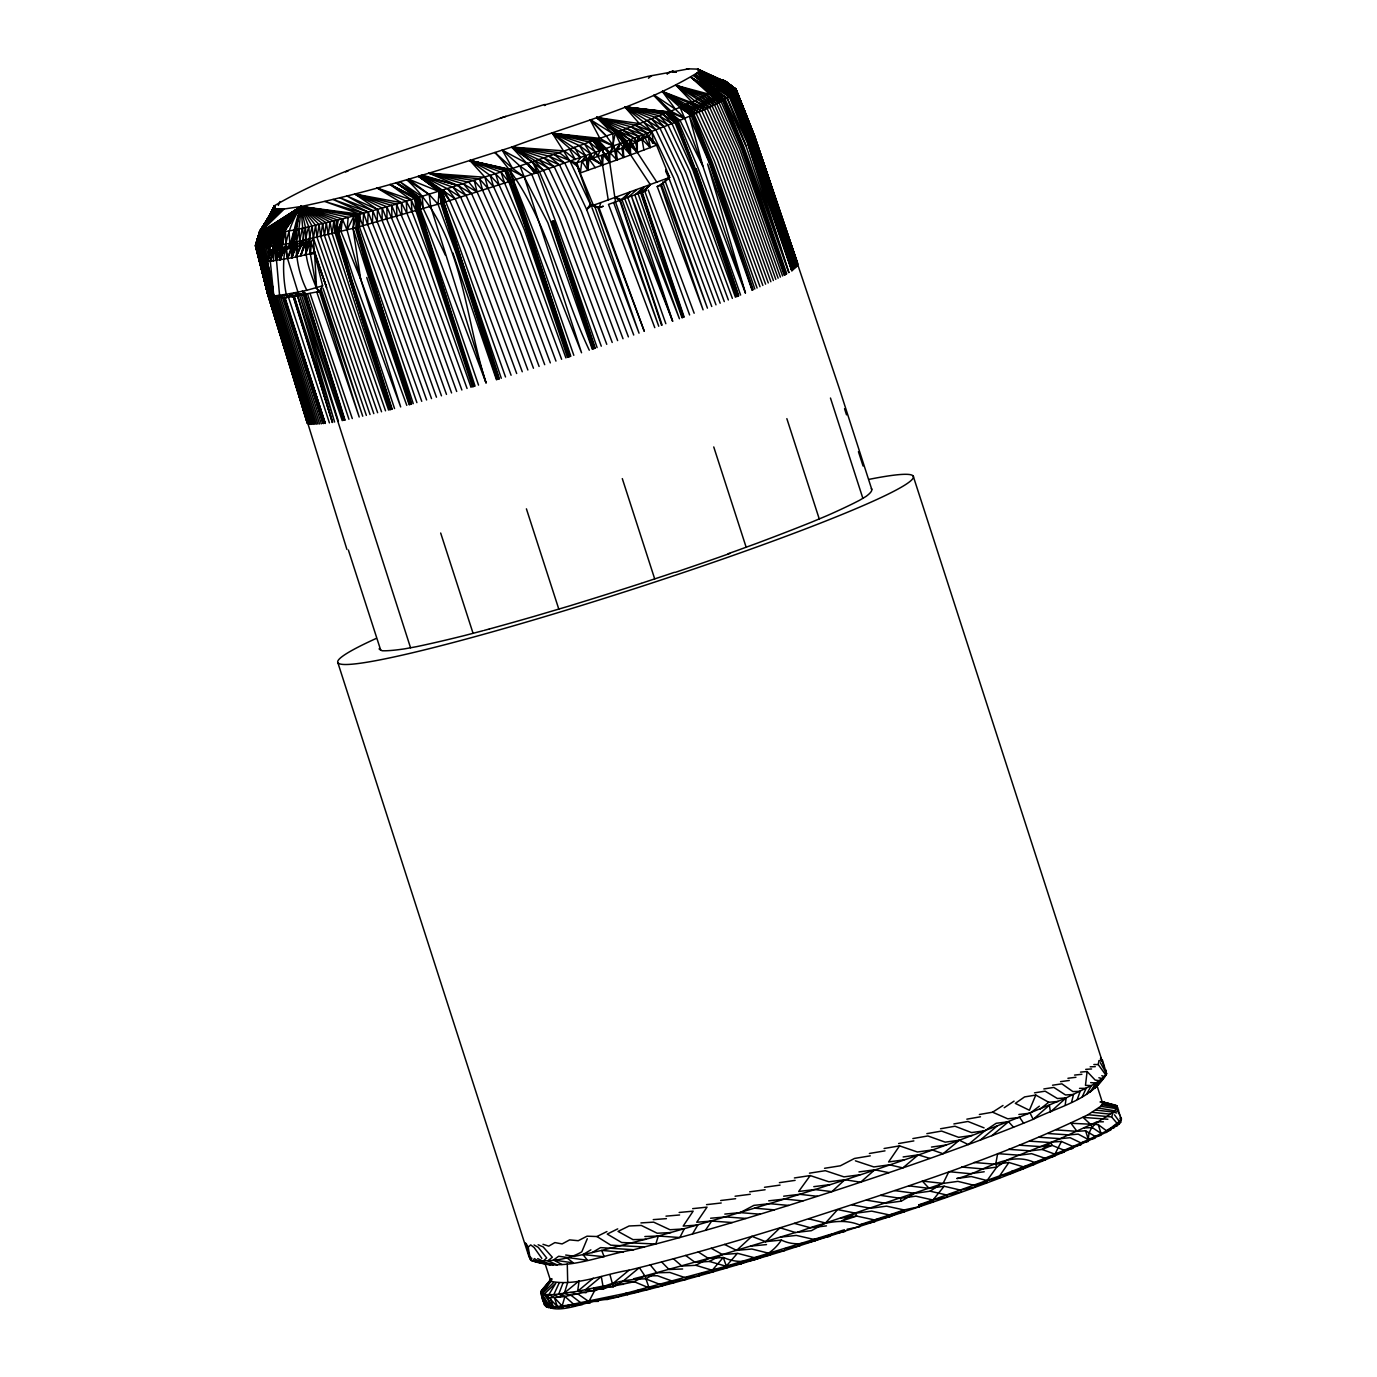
<?xml version="1.0" encoding="UTF-8"?>
<svg xmlns="http://www.w3.org/2000/svg" width="1377" height="1377" viewBox="0 0 1377 1377"><rect width="100%" height="100%" fill="white"/><g stroke="black" fill="none" stroke-linecap="round" stroke-linejoin="round"><path stroke-width="1.5" d="M307.828 423.565L268.171 295.435L255.588 246.07L259.513 232.747L300.943 206.533L312.166 226.172L314.61 253.729L322.631 285.814L319.481 291.459L316.555 288.154C308.328 268.532 301.167 247.791 308.792 226.947L300.943 206.533L284.213 208.977L275.245 208.719L259.84 231.095L255.537 245.967L267.964 295.246L307.381 423.393L268.067 295.366L255.537 245.967L259.633 231.577L277.156 208.77L259.84 231.095L255.537 245.106L267.947 294.798L346.901 549.389M754.441 138.406L735.421 91.691L724.182 83.877L698.604 72.052C641.252 107.165 574.347 123.792 511.659 147.098C442.189 169.44 372.478 191.764 300.943 206.533C293.749 234.486 293.697 263.971 306.83 290.306L322.631 285.814M446.492 394.39L401.137 267.999L382.1 220.458L382.169 208.134L354.905 194.054L401.361 202.694L509.129 169.509C568.15 149.921 627.103 129.782 684.386 105.461C684.283 104.669 741.446 82.809 719.396 80.073M318.724 291.7L316.779 292.062L359.19 417.024L319.481 291.459L284.471 297.983L273.799 296.021L267.551 261.716L291.7 257.826L291.218 243.144L356.333 227.566L442.034 203.004L535.928 173.037L623.196 142.451L677.019 121.641L709.689 107.32L730.567 96.321L735.043 92.242L736.006 89.298L754.734 136.512L839.419 388.848L871.83 489.592A362.857 25.32 -17.9 0 1 867.441 495.341L866.443 496.133A40.656 2.84 -17.9 0 1 865.944 496.477L859.902 500.075A41.155 2.874 -17.9 0 1 859.11 500.505L854.394 502.915A359.931 25.113 -17.9 0 1 847.32 506.357A363.046 25.32 -17.9 0 1 830.968 513.914L827.043 515.652A38.986 2.72 -17.9 0 1 825.942 516.117L812.533 521.745A40.742 2.84 -17.9 0 1 811.311 522.244L806.147 524.31A362.788 25.302 -17.9 0 1 763.219 540.92L757.711 543.003A39.193 2.737 -17.9 0 1 755.612 543.777L736.678 550.68A39.193 2.737 -17.9 0 1 734.457 551.471L728.158 553.709M773.375 280.529L728.072 154.775L707.141 108.508L662.354 91.502L680.031 107.337L684.748 118.405L670.874 111.176L653.662 95.34L678.207 121.159L698.036 168.011L745.422 293.043L702.821 165.997L684.748 118.405L669.102 111.916L624.779 106.941L643.489 122.019L651.769 131.59L649.101 136.357L656.571 145.153L669.566 177.444L600.854 202.608L599.184 207.703L593.367 205.225L576.034 162.985C598.909 156.255 621.905 149.697 643.214 138.802L643.266 134.86L631.045 126.804L596.689 117.475L612.799 133.655L613.436 146.014L616.844 159.973L580.354 172.934L576.034 162.985L554.139 154.379L511.659 147.098L535.928 173.037M441.466 395.819L396.18 269.393L377.246 221.817L377.47 209.459L354.905 194.054L396.507 204.071L401.361 202.694L406.972 213.383L426.543 260.735L471.037 387.333M421.741 401.309L359.363 226.757L360.12 214.244L357.194 215.036L300.943 206.533L269.599 233.677L267.603 246.69L270.081 249.908L281.338 250.098L293.817 247.774L306.296 243.626L305.487 227.687L300.943 206.533L360.12 214.244L396.507 204.071L421.379 262.232L467.061 388.486M436.475 397.213L391.275 270.77L372.427 223.143L372.806 210.75L347.021 195.999L377.47 209.459L382.1 220.458M390.775 409.52L350.395 281.717L336.281 232.782L336.694 220.354L335.179 233.057L390.328 409.64M268.171 295.435L255.674 246.139L259.616 232.988L300.943 206.533L315.608 225.38L313.405 238.255L310.772 242.472L310.307 253.85L316.555 288.154L319.12 291.614L319.946 290.581L362.736 416.215L320.961 288.722M431.517 398.607L386.403 272.13L367.659 224.468L368.175 212.024L339.93 197.754L372.806 210.75L377.246 221.817M426.612 399.967L381.567 273.455L362.943 225.776L363.597 213.28L333.027 199.458L368.175 212.024L372.427 223.143M411.189 404.201L370.585 276.467L356.333 227.566L356.247 215.294L342.374 218.909L338.725 232.162L354.577 280.65L400.673 406.955L360.654 279.066L353.028 228.444L353.992 215.879L300.943 206.533C283.937 232.765 280.323 263.988 286.227 294.282L273.799 296.021L270.305 261.406L276.553 233.006L300.943 206.533L357.194 215.036L356.333 227.566L369.587 276.725L410.174 404.477M273.3 261.01L276.553 233.006L296.692 229.598L342.374 218.909L347.038 229.993L360.654 279.066L406.8 405.354M357.676 214.915L356.832 227.446L411.62 404.081M358.158 214.778L357.332 227.308L371.532 276.209L413.255 403.633M600.854 202.608L593.367 205.225L590.372 204.33L570.095 161.35L552.384 133.311L584.45 143.845L590.836 154.104L590.544 158.424L602.558 165.12L608.255 199.992M276.553 233.006L263.988 233.901L259.616 232.988L256.983 246.569L260.924 233.453L300.943 206.533L337.761 220.079L336.9 232.627L342.374 218.909L300.943 206.533L260.046 233.161L256.983 246.569L269.427 295.848L308.758 423.875L268.515 295.556L255.743 246.156L259.496 232.438L281.235 208.874L259.53 232.025L255.623 246.104L267.603 246.69L291.218 243.144M579.459 145.601L585.707 155.911L581.886 161.126L580.354 172.934L576.843 162.744L580.526 157.718L552.384 133.311L579.459 145.601L590.836 154.104L592.213 158.011L602.558 165.12L603.246 155.067L609.753 162.538L615.485 201.92L658.74 326.246L613.66 202.574L608.496 204.398L654.781 327.657M284.282 249.254L279.996 259.978C277.586 239.391 286.812 221.594 300.943 206.533L348.192 217.394L347.038 229.993L353.992 215.879M335.179 233.057L333.802 221.06L300.943 206.533L280.529 232.489L276.536 260.528L279.548 295.315M370.052 414.529L314.627 252.834L291.7 257.826C298.052 241.491 299.945 223.9 300.943 206.533L330.032 221.972L332.184 233.78L389.708 409.795M337.864 662.716L529.026 1256.822L531.247 1260.437C564.983 1272.796 600.2 1255.067 633.592 1249.731C700.359 1232.828 766.3 1212.793 831.846 1191.656C899.611 1169.503 967.136 1146.318 1033.163 1119.329C1058.569 1106.557 1091.118 1100.154 1106.557 1073.836L1102.34 1059.774L1100.326 1058.982M296.055 246.913L291.7 257.826C291.098 240.252 295.022 223.298 300.943 206.533L326.332 222.867L328.294 234.727L388.572 410.071M438.024 204.209L429.228 194.518L408.539 179.113L439.108 191.558L441.449 203.176L497.063 379.57L455.718 252.06L438.024 204.209L439.108 191.558L418.47 176.222L441.397 190.869L464.72 249.306L511.091 375.25M613.66 202.574L643.42 191.644L650.34 184.725L630.632 154.93L630.098 139.869L619.185 131.297L596.689 117.475L639.393 123.603L651.769 131.59L673.611 177.719L720.171 303.215M601.456 155.515L602.558 165.12L592.644 157.89L590.836 154.104L588.977 158.94L587.859 170.318L581.886 161.126M280.701 250.132L276.536 260.528L276.329 249.874L278.498 232.765L300.943 206.533L322.683 223.728L324.473 235.656L385.526 410.811M551.23 1278.94L541.385 1290.645C540.472 1326.912 589.167 1297.668 607.532 1299.389C667.329 1285.705 726.247 1268.424 784.907 1250.505C894.792 1214.652 1006.776 1181.724 1110.533 1130.052L1110.723 1128.073L1120.895 1120.224L1120.276 1116.936M283.869 249.392L282.302 244.796L285.469 231.715L286.037 244.108L279.996 259.978C278.343 239.546 286.726 221.68 300.943 206.533L319.12 224.571L320.721 236.551L381.549 411.792M545.963 1264.224L544.999 1263.415L550.8 1281.35C576.447 1286.445 603.539 1274.173 629.014 1270.214C684.662 1256.564 739.656 1240.35 794.357 1223.361C893.484 1190.95 993.97 1160.277 1088.037 1114.716L1111.6 1116.954L1117.367 1123.666L1117.16 1125.663C1080.016 1144.735 1039.962 1160.518 1000.58 1175.665M311.977 424.357L271.648 296.33L258.738 247.034L262.628 233.901L300.943 206.533L295.625 229.821L293.886 242.593L295.126 247.292L291.7 257.826L292.819 247.98L291.528 243.092L300.943 206.533L261.802 233.729L257.878 246.862L269.427 295.848L309.67 424.168M1114.527 1114.854L1119.535 1121.807L1119.312 1123.821L1117.16 1125.663L1114.63 1125.611M272.68 249.805L274.694 233.212L300.943 206.533L303.973 244.366L300.599 255.984L305.35 243.918M336.281 232.782L337.761 220.079M1080.515 1072.115L1087.107 1071.513L1085.472 1085.386L1091.341 1085.575L1095.799 1083.028L1104.595 1076.78L1101.807 1075.678M332.184 233.78L333.802 221.06M1065.178 1105.335L1066.142 1097.882L1091.341 1085.575L1086.522 1094.354M268.928 258.36L267.551 261.716L272.921 233.401L300.943 206.533L292.509 242.886L293.817 247.774L291.7 257.826L294.351 247.619L292.802 242.834L295.349 229.89M314.765 424.305L273.971 296.313L260.15 247.034L263.041 233.901L300.943 206.533L283.8 232.025L280.874 245.054L283.524 249.495L279.996 259.978L281.338 250.098L280.047 245.192L283.266 232.111L300.943 206.533L292.182 242.954L293.163 247.912M328.294 234.727L330.032 221.972M282.302 244.796L284.075 231.973L300.943 206.533L263.988 233.901L260.15 247.034L262.628 233.901L259.169 247.034L272.629 296.33L313.336 424.34M611.646 151.59L615.295 132.743L596.689 117.475L635.245 125.187L651.769 131.59L653.455 143.174M294.403 230.079L291.855 243.023L300.943 206.533L271.217 233.556L269.358 246.517L272.921 233.401M289.084 248.221L294.11 230.131M541.419 1294.948L544.466 1304.845L548.614 1307.771L542.624 1296.893L543.795 1294.5L553.795 1294.69L577.634 1291.299L579.132 1280.817L559.303 1297.186L546.979 1297.788L540.8 1291.987L551.919 1278.682M324.473 235.656L326.332 222.867M289.084 231.061L289.772 243.419L287.552 248.514L286.037 244.108L285.314 248.927L287.569 258.618L297.948 292.131L306.83 290.306M320.721 236.551L322.683 223.728M377.642 412.721L317.037 237.412L319.12 224.571M268.911 257.051L265.933 246.81L268.085 233.78L300.943 206.533L283.524 232.076L280.306 245.158L281.855 249.994M308.792 226.947L310.169 242.627L305.35 254.952L307.329 243.402L306.382 239.856L300.599 255.984M268.481 261.269L264.367 246.913L266.639 233.849L300.943 206.533L282.096 232.283L278.842 245.364M291.7 257.826L293.456 247.86L292.182 242.954L294.712 230.011M312.166 226.172L305.35 254.952M270.477 273.644L262.869 246.982L265.262 233.883L300.943 206.533M1096.264 1086.849L1105.972 1075.196L1098.226 1064.576L1098.949 1060.583L1101.755 1061.133M273.076 288.068L261.458 247.034L263.988 233.901M292.509 242.886L295.022 229.942M305.487 227.687L301.683 244.968L296.038 256.948L297.776 246.276L296.365 242.077L300.685 245.347L296.038 256.948L302.974 240.631L304.231 244.297M302.251 228.393L299.635 241.354L300.685 245.347M278.498 232.765L275.125 245.863L276.536 260.528L280.116 250.08L279.445 245.295L282.096 232.283M270.081 249.908L267.551 261.716L272.164 249.874M296.692 229.598L293.886 242.593L295.349 247.206M544.999 104.377L544.758 105.513L544.104 104.635L500.453 118.095M295.625 229.821L292.802 242.834L293.817 247.774L292.182 242.954M274.866 249.822L270.305 261.406L275.125 245.863L276.329 249.874M260.924 233.453L257.878 246.862L270.701 296.262L310.135 424.305L270.34 296.141M283.524 232.076L280.581 245.106L283.8 232.025M279.996 259.978L282.268 249.891M280.306 245.158L283.266 232.111M258.738 247.034L261.802 233.729L258.239 246.982L270.787 296.279L310.341 424.323M280.874 245.054L284.075 231.973M356.247 215.294L353.028 228.444L409.657 404.614M279.789 245.226L283.025 232.145M279.445 245.295L282.681 232.197M1071.564 1102.288L1073.509 1094.508L1065.471 1094.939L1053.835 1087.417L1043.835 1088.949M277.207 245.588L278.481 249.891L277.207 245.588L280.529 232.489M583.297 160.627L585.707 155.911L587.859 170.318L587.377 159.457L585.707 155.911L552.384 133.311L597.394 139.266L616.844 159.973L630.632 154.93L628.652 145.566L630.098 139.869L596.689 117.475L643.266 134.86L650.305 147.546L656.571 145.153L648.756 136.512L643.214 138.802M272.921 211.524L274.384 205.775C344.956 164.397 426.285 144.43 503.035 117.269L505.961 116.356M543.037 1262.984L531.247 1260.437L531.815 1258.251M271.183 246.328L274.694 233.212M269.427 295.848L256.07 246.276L259.668 233.023L255.743 246.156M256.07 246.276L259.719 233.057M269.926 254.607L267.603 246.69L271.217 233.556M265.933 246.81L269.599 233.677M617.688 131.848L626.69 141.16L630.632 154.93L623.196 142.451L615.295 132.743L620.098 143.587L630.632 154.93L643.902 149.973L642.026 139.352L643.266 134.86L644.539 138.302M264.367 246.913L268.085 233.78M262.869 246.982L266.639 233.849M261.458 247.034L265.262 233.883M984.228 1171.758L970.165 1173.686L948.856 1171.672L943.107 1183.411L825.529 1222.983L811.363 1230.694L795.424 1232.518L722.46 1254.533L644.884 1275.911L634.263 1281.729L564.914 1296.463L562.143 1305.981L563.468 1307.496L545.464 1305.689L540.8 1291.987L551.161 1279.009L550.8 1281.35L542.004 1293.932L553.468 1282.71M259.496 232.438L283.18 208.943L259.513 232.747L255.623 246.104L259.582 232.954M268.085 293.886L255.847 244.142L260.941 229.511L274.97 207.772L260.494 230.062L257.103 241.216L260.941 229.511L274.832 207.325L260.115 230.596L255.657 244.641L267.964 294.368M1034.506 1092.856L1045.126 1091.169L1057.416 1098.519L1066.142 1097.882C933.933 1154.046 796.491 1197.215 658.309 1236.03L655.813 1243.999L621.629 1242.502L607.223 1234.085L617.739 1228.869M618.359 149.146L620.098 143.587L615.605 150.145L616.844 159.973L616.5 149.818L620.098 143.587M256.156 243.626L260.494 230.062M1088.037 1114.716L1100.739 1106.316L1102.598 1103.493L1101.445 1101.634L1116.213 1105.37L1117.418 1107.297C1108.829 1119.759 1088.174 1120.121 1088.415 1139.554L1078.191 1134.132L1068.965 1134.906L1047.88 1133.512M270.305 261.406L274.075 249.874L273.111 246.122L274.23 249.857M286.037 244.108L287.569 258.618L291.012 248.118M263.661 227.016L262.852 227.67L274.677 206.791L261.492 228.926L257 242.507L259.565 235.415M258.222 241.268L257.568 241.904L259.53 236.087M391.24 409.399L350.842 281.614L337.795 232.403L342.374 218.909L341.031 231.56L360.654 279.066M271.183 214.984L274.384 205.775L275.245 208.719L259.84 231.095L255.52 245.536L267.964 295.126M661.287 184.191L657.225 186.566L703.079 309.842L660.65 185.258L661.287 184.191L707.434 308.155L662.63 181.971M1111.6 1116.954L1113.304 1112.082L1116.695 1113.012M1077.262 1099.431L1080.188 1091.324L1072.855 1091.565L1061.891 1083.837L1052.527 1085.214M337.331 232.524L342.374 218.909L338.26 232.283L352.237 281.252L394.545 408.556M257.568 241.904L259.547 236.569M552.384 133.311L595.294 140.024L602.042 150.162L594.554 140.282L552.384 133.311L595.828 139.834L609.753 162.538L608.41 153.036L596.878 139.456L552.384 133.311L593.16 140.781L599.838 150.936L597.807 156.376L589.408 142.106L552.384 133.311L599.89 138.354L613.436 146.014L615.605 150.145M563.055 1282.882L558.666 1294.225L564.914 1296.463L575.379 1305.792L567.754 1305.258L557.289 1306.446L554.518 1308.15L549.819 1306.601L544.414 1297.478L547.254 1306.274L551.179 1308.098L546.359 1294.828L558.614 1307.943M544.397 105.048L618.084 83.756L648.171 76.32L688.793 68.85L697.76 69.108L725.163 81.518L736.024 89.35L725.145 81.209L708.983 75.718M287.569 258.618L291.804 248.067L289.772 243.419M279.996 201.558L278.274 205.414M587.29 1238.732L581.817 1251.813C567.582 1260.248 549.423 1261.246 533.019 1261.022L534.379 1258.561L538.941 1261.401L557.255 1264.947L547.908 1260.73L552.315 1257.235L543.106 1246.856L538.132 1244.756M1035.779 1095.076L1029.411 1110.258L1015.297 1103.373L1024.574 1096.918L1035.779 1095.076L1048.706 1102.254L1058.104 1101.445M530.627 1257.149L531.247 1260.437M545.464 1305.689L546.841 1307.186L544.466 1304.845L544.844 1302.401M1117.367 1123.666L1119.312 1123.821L1120.671 1122.238L1121.48 1118.864L1118.055 1111.411L1098.674 1108.072M267.723 220.372L274.384 205.775L264.556 225.243M559.114 1283.071L553.795 1294.69L559.303 1297.186L564.914 1296.463M1082.253 1096.798L1086.126 1088.346L1079.516 1088.364M265.916 224.107L274.384 205.775L265.227 224.606M265.795 224.176L274.384 205.775L265.486 224.399L274.384 205.775L268.291 218.719M656.898 182.263L637.327 152.434L636.294 141.9L638.928 136.512L626.793 128.422M1008.739 1149.347L1030.444 1150.862L1042.114 1149.451L1054.92 1154.167L1061.426 1141.464L1072.976 1146.507L1080.911 1144.889M643.266 134.86L640.598 140.006L638.928 136.512L622.49 130.04L596.689 117.475C610.166 127.476 626.242 137.528 630.632 154.93L624.211 142.072L616.294 132.381L623.196 142.451L624.9 147.219M550.335 1297.857L553.175 1306.653L546.979 1297.788L555.912 1283.02L543.795 1294.5M265.641 223.246L274.539 206.309L262.852 227.67M644.832 138.165L647.551 133.225L635.245 125.187M619.237 200.457L615.553 197.393L621.371 199.682L629.84 192.264L624.659 198.563L672.63 321.22L631.441 196.171L679.429 318.741L634.831 194.932L643.644 187.203L640.632 192.677L682.579 317.588M612.799 133.655L590.578 119.765L606.345 135.996L613.436 146.014L609.77 152.434L609.753 162.538L606.138 154.017M262.129 228.307L274.677 206.791L261.492 228.926M692.459 1234.016L697.795 1225.048L683.181 1226.081L693.147 1211.14L679.154 1212.483M592.644 157.89L595.966 152.313L584.45 143.845M587.377 159.457L590.836 154.104M705.42 1230.332L711.668 1221.055L732.271 1222.535M1013.558 1127.247L1008.532 1121.739L996.191 1123.288L984.848 1130.792L968.272 1144.562L959.339 1140.225L943.073 1153.737L932.281 1149.95L917.443 1151.998L899.56 1145.871L888.595 1161.947L903.983 1159.847M275.245 208.719L260.115 230.596L255.588 246.07M1034.437 1164.374L1023.335 1166.818L1008.876 1162.498L999.633 1175.872L918.666 1204.961L918.993 1206.751L904.999 1209.763M633.73 335.024L586.654 209.511L590.372 204.33M961.266 1189.969L974.262 1187.163L987.068 1180.554L996.776 1167.076L1007.775 1159.675L1060.256 1138.659L1096.987 1121.79L1103.407 1121.807M844.876 1179.728L828.902 1181.793L810.21 1175.562L798.694 1191.466L814.719 1189.521L831.846 1191.656L844.876 1179.728L860.608 1182.206L874.739 1169.813L888.94 1172.67M1094.939 1088.381L1102.443 1078.639L1098.88 1077.761M1113.959 1126.042L1110.533 1130.052M724.509 1244.447L736.626 1250.385L751.876 1249.008L769.364 1253.397L770.122 1255.032L754.716 1257.803L737.452 1253.311L726.109 1266.255L626.26 1293.21L567.754 1305.258L569.062 1306.773L562.143 1305.981L554.432 1297.65L549.698 1294.896M918.993 1206.751L932.969 1200.004L944.157 1186.251L960.716 1190.158L960.939 1191.983L946.997 1195.064L930.129 1191.191L914.81 1193.308L894.74 1190.606M259.53 232.025L279.221 208.822L259.633 231.577M673.422 1258.785L681.856 1266.031L695.815 1265.308L712.219 1270.265L723.269 1257.459L726.97 1267.873L713.699 1269.835M643.644 187.203L638.033 193.675L682.045 317.794M723.992 1257.649C744.148 1266.926 769.605 1258.578 781.344 1240.057C803.307 1250.712 823.704 1235.513 844.411 1229.816L844.944 1231.52L829.298 1234.687L726.109 1266.255L709.379 1261.452L695.041 1262.365L685.643 1255.445M1102.443 1078.639L1090.068 1092.133L1095.799 1083.028L1090.687 1082.615M551.816 1279.715L542.745 1289.044M1098.037 1082.993L1106.557 1073.836L1105.714 1069.774M540.8 1291.987L550.8 1281.35M554.139 154.379L564.845 163.174L586.654 209.511L590.767 205.483L593.367 205.225M1106.058 1132.6L1110.723 1128.073L1114.217 1127.746M736.626 1250.385L751.859 1236.357L765.664 1241.675L780.053 1227.802L795.424 1232.518M259.53 232.868L284.213 208.977M1121.274 1117.763L1120.052 1118.95L1121.05 1119.794M642.698 191.902L650.34 184.725L641.682 192.281L683.629 317.209M629.84 192.264L621.956 199.476L665.831 323.698M530.025 1257.666L528.217 1247.149L530.696 1244.894L534.138 1247.528L541.832 1258.423M650.34 184.725L642.198 192.091L684.145 317.02M665.625 169.905L669.566 177.444L660.65 185.258M1066.142 1097.882L1050.427 1111.996L1049.394 1105.197L1033.163 1119.329L1030.116 1113.184L1018.877 1114.475M669.566 177.444L660.461 185.379L657.225 186.566M636.794 189.716L627.792 197.496L672.63 321.22M929.957 1158.418L918.27 1154.873L902.847 1167.903L889.456 1164.822L873.861 1166.939L855.392 1160.828M586.034 1292.762L577.634 1291.299L593.263 1278.2M991.853 1135.698L1008.532 1121.739M980.269 1140.087L996.931 1126.214M577.634 1291.299L602.799 1286.101L613.161 1286.841L622.714 1281.453L639.376 1267.649L644.884 1275.911L649.548 1289.199L637.103 1290.542L638.205 1292.074L626.26 1293.21L617.171 1297.168L606.328 1297.857L607.532 1299.389L597.274 1299.836L598.513 1301.351L588.874 1301.575L578.306 1294.26L570.594 1292.521M567.272 1263.811L567.703 1282.435L564.277 1293.502L571.248 1295.482L581.146 1303.055L590.131 1303.072L588.874 1301.575L594.434 1291.041L593.762 1288.08L603.487 1289.061L612.455 1283.898L629.014 1270.214M648.481 78.214L651.7 75.58M586.654 209.511L591.301 205.758L599.184 207.703L597.807 207.411L644.298 331.341L599.012 207.72L603.298 206.223L599.77 207.497M1040.065 1109.105L1048.706 1102.254M1019.341 1145.182L1040.978 1146.645L1052.08 1145.371L1050.926 1142.566L1042.114 1149.451L1052.08 1145.371L1064.266 1150.26L1072.872 1148.452M940.543 1184.306L930.129 1191.191M1030.116 1113.184L1039.36 1106.179M561.919 1264.499L553.502 1260.007L558.649 1256.254L587.48 1260.282L582.987 1254.585L574.605 1256.323L565.689 1255.032M667.432 73.79L670.444 71.621L666.95 73.876M1004.212 1107.728L1014.074 1101.135M979.357 1114.509L992.593 1112.203L1003.007 1105.473M582.987 1254.585L601.697 1250.402L604.159 1256.736L582.987 1254.585L590.871 1249.834M592.024 1252.622L600.544 1247.614L633.592 1249.731M866.408 1200.142L885.566 1203.274L901.281 1201.157L914.81 1193.308M1110.723 1128.073L1106.265 1130.62L1098.192 1124.579L1070.979 1123.271L1077.003 1131.343L1085.558 1130.758L1095.076 1136.369L1100.86 1135.354M1011.734 1171.293C1024.075 1170.915 1032.681 1160.742 1044.936 1160.157M603.487 1289.061L601.301 1276.548L585.363 1289.801L594.434 1291.041C609.598 1282.194 628.273 1279.147 645.624 1278.854L656.76 1272.813L669.842 1272.451L685.471 1277.77L699.602 1275.687L698.655 1274.104L713.131 1271.866L712.219 1270.265M724.801 1214.084L740.241 1212.621L753.873 1205.374L769.674 1203.67L788.556 1205.426M695.815 1265.308L708.587 1258.526L723.269 1257.459M709.379 1261.452L722.46 1254.533L736.884 1253.466M314.644 251.63L326.607 287.432L314.61 253.729L310.307 253.85L311.064 242.369L314.644 251.63L310.307 253.85L310.169 242.627M542.986 1244.292L548.717 1246.133L554.897 1242.588L562.109 1243.93L569.648 1239.885L578.237 1240.711L587.05 1236.185L596.947 1236.529L606.947 1231.537M648.756 136.512L652.801 143.346M840.624 1218.129L856.649 1216.08L874.498 1219.936L889.8 1216.7L904.121 1209.953L904.5 1211.726L889.387 1214.944L859.489 1224.893C838.627 1216.545 817.284 1225.117 797.524 1232.277M726.109 1266.255L741.119 1263.725L754.716 1257.803L755.508 1259.439M622.714 1281.453L634.263 1281.729L648.464 1287.65L661.39 1286.118L672.682 1281.264L686.452 1279.353L685.471 1277.77M345.593 171.936L348.209 170.886M643.902 149.973L650.305 147.546L647.551 133.225L631.045 126.804M276.553 295.711L286.502 297.639M674.506 572.281L667.311 574.725A40.742 2.84 -17.9 0 1 665.47 575.345L643.92 582.454A38.986 2.72 -17.9 0 1 642.061 583.073M808.747 1218.834L825.529 1222.983L837.629 1209.591L855.685 1213.206L871.658 1211.123L889.387 1214.944L904.121 1209.953L886.547 1206.149L870.677 1208.266L852.053 1204.875M643.42 191.644L646.519 190.611M641.441 583.263L634.677 585.449A363.304 25.337 -17.9 0 1 606.414 594.451A362.409 25.285 -17.9 0 1 578.34 603.195L571.662 605.26A38.952 2.72 -17.9 0 1 569.252 606L534.5 616.276A362.203 25.268 -17.9 0 1 489.369 628.979M484.067 630.425L489.369 628.979M310.772 242.472L306.296 243.626M483.103 630.683L464.548 635.537A39.399 2.754 -17.9 0 1 462.672 636.002L457.852 637.19A362.771 25.302 -17.9 0 1 421.121 645.693L417.179 646.536A40.432 2.823 -17.9 0 1 415.871 646.794L405.251 648.739A40.432 2.823 -17.9 0 1 404.149 648.928L401.499 649.29A362.771 25.302 -17.9 0 1 383.994 650.787L382.582 650.77A39.399 2.754 -17.9 0 1 382.049 650.719L379.26 649.238A362.839 25.302 -17.9 0 1 379.398 648.326M623.23 1252.278L601.697 1250.402L658.309 1236.03L679.842 1237.527L684.249 1228.886L669.997 1229.747L653.627 1222.139L640.925 1222.914M633.54 1278.785L644.884 1275.911L657.5 1275.756L672.682 1281.264L673.697 1282.83L660.34 1284.552L645.624 1278.854M1034.42 1162.463C1007.826 1150.277 982.369 1172.808 956.808 1178.523L971.25 1176.526L987.068 1180.554L999.736 1177.748L999.633 1175.872L1011.802 1173.17L1023.335 1166.818L1023.386 1168.712M880.643 1195.374L900.283 1198.3L915.825 1196.165L932.969 1200.004L947.256 1196.871L946.997 1195.064M1054.868 1156.095L1044.971 1158.246L1031.58 1153.668L1019.376 1155.2L997.636 1153.633L995.691 1164.254L996.776 1167.076L983.144 1168.935L961.645 1167.042M918.666 1204.961L933.262 1201.794L932.969 1200.004M1054.92 1154.167L1064.197 1152.188M847.062 1229.265L859.988 1226.614L859.489 1224.893L874.946 1221.674L874.498 1219.936M780.484 1237.148L796.302 1235.41L814.203 1239.489L829.883 1236.374L829.298 1234.687M286.227 294.282L297.948 292.131M784.202 1248.853L799.813 1245.892M1094.922 1138.331L1088.415 1139.554L1085.558 1130.758M769.364 1253.397L784.907 1250.505M966.826 1119.174L980.493 1116.781M953.882 1123.942L967.945 1121.463L984.09 1127.883M940.543 1128.761L954.967 1126.231L971.525 1132.565L984.848 1130.792M926.859 1133.65L941.593 1131.068L958.547 1137.316L972.3 1135.457M912.865 1138.572L927.891 1135.956L945.19 1142.153L959.339 1140.225M898.596 1143.53L913.863 1140.896M884.086 1148.504L899.56 1145.871M869.386 1153.478L885.015 1150.845M1081.754 1142.6L1088.26 1141.516M870.281 1155.837L854.532 1158.453L840.383 1165.785L824.53 1168.298M809.452 1173.17L825.322 1170.691L843.981 1176.87L859.868 1174.788M794.391 1177.955L810.21 1175.562M779.382 1182.671L795.114 1180.364M686.314 69.211L688.793 68.85M764.476 1187.301L780.07 1185.098M944.002 1183.291L957.876 1181.363L974.09 1185.322L987.206 1182.413L987.068 1180.554M944.157 1186.251L929.096 1188.351L908.648 1185.821M931.472 1147.058L945.982 1145.044M903.14 1156.955L918.27 1154.873M1060.548 1081.651L1069.258 1080.463M858.973 1171.913L874.739 1169.813M749.69 1191.828L765.113 1189.745M1008.876 1162.498L995.691 1164.254L974.055 1162.481M735.077 1196.234L750.293 1194.272M813.79 1186.664L829.815 1184.65M1067.915 1078.277L1075.936 1077.279M720.67 1200.52L735.645 1198.696M826.458 1225.874L810.451 1227.785L794.357 1223.361M783.651 1196.2L799.641 1194.307L817.387 1196.303M706.521 1204.651L721.221 1202.982M768.693 1200.83L784.615 1199.04L802.946 1200.916M1074.559 1075.093L1081.892 1074.284M1061.426 1141.464L1052.166 1142.049M692.683 1208.645L707.038 1207.13L696.745 1222.242L711.668 1221.055M765.664 1241.675L781.344 1240.057M751.033 1246.099L766.524 1244.584M710.618 1218.232L725.817 1216.907L746.076 1218.438M665.986 1216.149L679.601 1214.979M653.249 1219.626L666.416 1218.645M1085.713 1069.361L1091.582 1068.965M1084.37 1127.97L1092.236 1127.556L1101.032 1133.374L1098.192 1124.579M671.081 1232.553L657.208 1233.241L641.286 1225.427L629.082 1225.995L618.049 1231.417L632.99 1239.627L645.968 1239.317M682.631 1268.974L669.084 1269.525L661.614 1261.934M644.866 1236.529L658.309 1236.03M1090.171 1066.814L1095.283 1066.659M1093.872 1064.507L1098.226 1064.576M1108.519 1104.406L1114.423 1104.784L1117.436 1108.124L1117.212 1106.196L1101.445 1101.634M574.089 1304.294L582.402 1304.553L581.146 1303.055M1107.883 1119.26L1083.045 1117.367L1091.032 1124.785L1092.236 1127.556M697.519 69.091L725.145 81.931L736.058 89.78L754.768 136.684L797.782 263.833M609.959 1274.654L612.455 1283.898L623.42 1284.397M1038.947 1137.247L1060.256 1138.659L1070.136 1137.712L1081.031 1142.944M1029.428 1141.154L1050.926 1142.566M1056.211 1129.915L1077.003 1131.343M644.453 1246.96L610.803 1245.169L596.947 1236.529M666.038 179.096L669.394 179.354L715.988 304.851M740.241 1212.621L760.087 1214.204M754.871 1208.197L774.253 1209.867M1092.322 1112.289L1110.378 1114.165M943.107 1183.411L922.315 1181.07L929.096 1188.351M555.964 361.101L509.197 235.329L488.129 188.597L479.575 178.941L428.901 173.192L458.3 185.637L471.64 193.796L492.467 240.631L539.096 366.471M1095.868 1110.069L1113.304 1112.082M728.364 299.997L681.856 174.5L660.031 128.371L624.779 106.941L668.723 112.071L678.207 121.159L668.344 112.225L624.779 106.941L639.393 123.603M738.33 296.003L695.385 169.113L677.019 121.641L667.57 112.535L624.779 106.941L651.493 118.904L664.075 126.787L685.901 172.9L732.375 298.396M694.972 169.285L676.606 121.813L667.002 112.776L624.779 106.941L655.4 117.372L668.052 125.221L689.877 171.316L735.404 297.191M410.553 647.775L297.604 295.969L293.817 292.94L304.782 294.506L344.026 420.312M553.502 1260.007L573.331 1262.881L566.876 1257.803M1100.739 1106.316L1116.833 1108.64L1118.64 1110.069M1099.517 1080.721L1095.163 1080.067L1087.107 1071.513M695.385 169.113L737.521 296.348L694.559 169.44L676.038 122.037L665.952 113.189L624.779 106.941L659.273 115.84L671.976 123.655L692.872 170.128L736.523 296.743M293.714 296.537L282.784 294.85L292.974 296.657M666.193 178.838L669.394 179.354L665.917 171.746M550.335 362.891L503.603 237.102L482.621 190.336L474.256 180.628L428.901 173.192L463.619 183.967L477.13 192.074L498.026 238.875L544.707 364.681M1102.048 1104.784L1117.418 1107.297L1119.811 1114.94M719.706 79.797L723.751 80.52L736.058 89.78M675.023 71.845L672.045 71.294L676.124 72.31M720.412 80.038L724.629 80.795L735.938 89.23L754.63 136.409L797.558 263.196M1102.598 1103.493L1117.212 1106.196M720.498 80.021L724.629 80.795L735.49 89.057L753.305 135.962L750.861 130.023M737.108 296.503L693.991 169.681L674.937 122.467L663.077 114.343L624.779 106.941L667.965 112.38L677.811 121.314L668.344 112.225M676.09 72.103L672.045 71.294L676.141 72.138M293.817 292.94L303.336 294.833L343.716 420.381M733.252 88.335L734.595 88.748L722.873 80.227L731.359 87.13M1100.016 1101.961L1111.859 1104.457L1101.755 1101.652M535.601 1261.332L553.33 1265.136M561.609 359.277L514.791 233.539L493.637 186.842L469.953 160.558L509.714 169.319L524.224 176.91L547.857 222.747L592.282 349.224M565.913 357.9L520.386 231.749L499.162 185.069L490.264 175.55L469.953 160.558L509.129 169.509L581.542 352.77L524.224 176.91L519.886 165.946L502.261 150.127L512.537 168.373L524.224 176.91M716.333 78.885L724.629 80.795M718.691 79.47L724.956 80.916L735.49 89.057L725.008 80.933L735.834 89.161L754.217 136.254L795.613 260.735L779.916 214.468M567.496 357.4L524.654 230.372L504.688 183.296L495.6 173.846L469.953 160.558L508.543 169.698M533.019 1261.022L550.129 1265.084M564.845 163.174L548.993 156.152L511.659 147.098L532.383 161.815L537.615 172.469L601.284 346.178M568.357 357.108L526.221 229.873L508.888 181.953L500.97 172.125L469.953 160.558L507.941 169.887M568.976 356.918L510.454 181.454L505.032 170.817L469.953 160.558L507.356 170.077L511.9 180.972M469.953 160.558L506.547 170.335L527.684 229.391L569.579 356.712M533.467 368.244L486.89 242.386L466.149 195.517L458.3 185.637L421.035 175.481L441.397 190.869L443.721 202.488L505.514 376.971M712.77 77.491L724.956 80.916M716.987 78.868L725.145 81.209L736.006 89.298L725.145 81.209M422.291 175.103L458.3 185.637M461.863 390.001L416.267 263.695L391.688 205.448L354.905 194.054L386.903 206.808L411.172 265.159L456.699 391.481M784.219 275.159L739.707 149.077L719.035 102.776L706.521 95.168L676.124 85.408L691.994 102.036L704.525 109.73L725.507 155.98L770.862 281.734M628.394 336.883L581.335 211.352L559.561 164.982L543.829 157.925L511.659 147.098L543.554 170.455L565.19 216.895L612.214 342.46M871.262 488.835L871.607 488.955A39.709 2.771 -17.9 0 1 871.779 489.093L871.813 489.145M709 75.89L725.163 81.518L736.041 89.471L754.768 136.564M401.912 214.829L401.361 202.694L377.126 188.012L411.207 199.854L415.957 210.784L473.309 386.679M360.12 214.244L324.817 201.49L363.597 213.28L367.659 224.468M1119.535 1121.807L1120.671 1122.238M466.149 195.517L452.999 187.272L421.035 175.481L441.879 190.714L449.745 200.629L470.245 247.585L516.685 373.511M640.271 140.161L638.928 136.512L637.276 141.401L637.327 152.434L631.286 144.189L630.098 139.869L635.95 142.072L637.327 152.434L629.616 145.05M782.601 275.985L737.556 150.162L716.815 103.877L704.301 96.252L676.124 85.408L694.61 100.831L707.141 108.508M613.436 146.014L597.394 139.266L604.21 149.387L595.828 139.834L603.126 149.766M684.748 118.405L675.453 109.248L662.354 91.502L686.538 104.497L701.822 110.969L722.856 157.202L768.28 282.939M757.092 288.051L712.167 162.038L692.975 114.945L662.354 91.502L704.525 109.73M694.61 100.831L709.689 107.32L730.567 153.587L775.802 279.359M992.593 1112.203L1007.792 1118.83L1019.6 1117.384L1023.627 1123.219M332.305 422.464L293.198 296.623L282.784 294.85L293.456 296.571L332.563 422.412L294.007 296.485L289.91 293.645L295.762 296.227M619.185 131.297L634.539 138.182L636.294 141.9M569.407 149.112L575.328 159.543L564.346 150.868L511.659 147.098L554.26 166.806L575.982 213.194L623.024 338.742M377.126 188.012L406.267 201.283L412.067 211.903L430.485 259.599L472.5 386.92M780.415 277.087L735.301 151.281L714.525 104.996L701.995 97.371L676.124 85.408L708.673 94.101L721.169 101.709L741.325 148.251L784.821 274.849M760.001 286.726L714.405 161.04L693.974 114.498L662.354 91.502L684.386 105.461L699.051 112.225L720.119 158.458L765.595 284.178M537.718 1258.63L543.037 1261.194L546.703 1257.958L538.252 1247.321L534.035 1244.946M754.785 137.011L736.024 90.228L725.025 82.379L697.76 69.108L698.604 72.052L731.772 95.392L751.291 141.986L795.028 268.171M795.682 267.534L752.049 141.315L732.598 94.703L698.604 72.052L723.717 84.445L735.043 92.242L754.148 138.939L797.438 265.245M527.873 370L481.348 244.125L460.675 197.238L447.714 188.924L421.035 175.481L455.202 198.925L475.788 245.863L522.262 371.756M754.768 137.442L735.92 90.675L724.836 82.861L697.76 69.143L724.543 83.36L735.714 91.175L754.648 137.907L797.644 264.745M719.035 102.776L691.306 77.542L727.297 98.301L748.004 144.396L791.758 270.787M433.325 258.773L418.178 210.13L416.37 198.357L390.052 184.501L411.207 199.854L412.067 211.903M796.749 266.329L753.288 140.075L733.993 93.412L698.604 72.052L723.166 85.03L734.561 92.81L753.753 139.49L797.145 265.778M591.301 205.758L577.342 166.273L559.251 152.623L511.659 147.098L548.924 168.631L570.612 215.036L617.636 340.601M502.261 150.127L527.236 163.519L537.615 172.469M699.602 98.507L676.124 85.408L709.689 107.32L699.602 98.507L712.133 106.149L732.977 152.417L778.143 278.206M711.22 1248.268L722.46 1254.533M698.604 72.052L733.993 93.412L723.166 85.03M414.976 198.77L390.052 184.501L417.145 198.133L418.763 209.975L473.895 386.507L417.403 210.371L414.976 198.77L415.957 210.784M721.014 86.958L733.339 94.049L752.703 140.678L796.267 266.914M794.254 268.842L750.448 142.692L731.101 95.925L697.485 72.895L730.567 96.321L749.105 143.724L791.913 270.684L748.813 143.914L729.362 97.078L695.127 74.668L714.68 90.968L727.297 98.301L745.921 145.635L788.849 272.526L743.821 146.874L724.422 100.005L693.819 75.649L714.68 90.968M732.598 94.703L697.588 72.809L730.791 96.166L749.777 143.225L793.41 269.548M662.354 91.502L696.177 113.516L717.297 159.749L762.841 285.452M689.292 103.258L701.822 110.969M686.538 104.497L699.051 112.225M289.91 293.645L294.317 296.434L334.611 422.05L297.604 295.969M643.489 122.019L655.917 129.972L677.759 176.101L724.302 301.597M698.259 1251.934L708.587 1258.526M786.732 273.782L742.995 147.356L724.25 100.108L691.306 77.542L721.169 101.709M710.739 93.068L722.77 100.882L741.928 147.959M785.733 274.367L742.633 147.58L723.854 100.332L691.306 77.542L713.716 91.519L724.422 100.005M697.588 72.809L731.772 95.392M499.386 378.864L439.676 191.403L418.47 176.222L440.829 191.042L443.721 202.488M675.453 109.248L654.23 95.082L670.874 111.176M730.791 96.166L697.485 72.895L730.688 96.252L749.449 143.483L792.722 270.099M742.427 147.683L723.648 100.435L691.306 77.542L713.544 91.622L724.25 100.108M692.011 115.358L680.031 107.337L691.288 115.668L709.809 163.071M721.823 86.286L733.339 94.049M622.49 130.04L634.539 138.182L635.95 142.072M306.589 294.162L302.286 291.253L305.419 294.385L344.68 420.192M486.047 382.875L430.674 206.412L429.228 194.518L406.731 179.63C462.844 231.302 464.032 314.696 486.047 382.875L420.484 209.459L418.797 197.651L396.008 182.762L417.145 198.133L418.178 210.13M684.386 105.461L696.177 113.516M418.47 176.222L440.244 191.214L458.627 251.182L501.28 378.279M691.65 115.513L680.031 107.337L692.356 115.203L682.82 106.149L692.7 115.066L711.152 162.486L754.837 289.05M478.542 385.112L435.08 258.239L419.899 209.631L418.247 197.823L396.576 182.59L419.365 197.479L423.324 208.615L445.391 255.158M628.652 145.566L626.69 141.16L617.275 132.003L596.689 117.475L616.793 132.192L625.141 141.728L627.241 146.289M519.886 165.946L531.797 174.414L550.817 221.766L592.885 349.018M713.888 91.416L725.231 99.54L745.921 145.635M720.068 87.698L731.101 95.925M785.114 274.694L742.22 147.787L723.355 100.59L712.288 92.276L722.77 100.882M730.447 96.424L697.261 73.05L730.309 96.51L748.968 143.81M725.145 81.931L736.024 90.228M725.025 82.379L735.92 90.675M723.166 81.243L726.247 83.584M724.836 82.861L735.714 91.175M735.421 91.691L724.543 83.36L697.778 69.211L724.182 83.877L735.043 92.242M724.044 81.295L731.548 87.13M723.717 84.445L734.561 92.81M719.861 87.853L730.688 96.252M722.873 80.227L731.841 87.199M669.102 111.916L680.031 120.384L702.821 165.997L689.481 116.425L709.448 163.226L752.462 290.082L710.171 162.916L753.185 289.772M306.09 294.248L302.286 291.253L305.746 294.317L345.025 420.105M723.51 81.243L726.471 83.584M727.297 98.301L695.402 74.461L719.448 88.111L729.362 97.078M683.422 105.891L693.974 114.498M713.355 91.725L723.854 100.332M713.148 91.829L723.648 100.435M712.856 91.984L723.355 100.59M548.993 156.152L559.561 164.982M541.626 1296.05L542.624 1296.893L541.006 1293.089M706.521 95.168L716.815 103.877M589.408 142.106L599.838 150.936M1100.911 1057.639L1104.199 1066.882M543.829 157.925L554.26 166.806M704.301 96.252L714.525 104.996M701.995 97.371L712.133 106.149M538.614 159.698L548.924 168.631M512.537 168.373L494.928 152.486C545.602 206.86 558.287 284.919 589.287 350.206M683.147 106.012L692.975 114.945M537.116 172.641L527.236 163.519L534.724 173.433M677.415 121.469L667.965 112.38L677.019 121.641M648.016 136.839L656.571 145.153M642.026 139.352L650.305 147.546M606.345 135.996L590.165 119.902L599.89 138.354M536.531 172.848L527.236 163.519L535.326 173.244M667.57 112.535L676.606 121.813M667.002 112.776L676.038 122.037M665.952 113.189L674.937 122.467M616.5 149.818L623.798 157.443L623.144 147.752M663.077 114.343L671.976 123.655M534.655 161.04L543.554 170.455M659.273 115.84L668.052 125.221M284.333 297.208L325.213 423.41L284.471 297.983M655.4 117.372L664.075 126.787M651.493 118.904L660.031 128.371M647.517 120.453L655.917 129.972M593.16 140.781L601.267 150.437L594.554 140.282M650.254 1264.895L656.76 1272.813M616.793 132.192L624.728 141.9L626.483 146.633M463.619 183.967L471.64 193.796M617.275 132.003L625.141 141.728M595.828 139.834L603.677 149.577M452.999 187.272L460.675 197.238M1106.557 1073.836L1100.378 1062.717M447.714 188.924L455.202 198.925M626.26 1293.21L627.413 1294.741M595.294 140.024L604.83 154.534M588.977 158.94L595.26 167.701M660.34 1284.552L661.39 1286.118M532.882 161.643L539.457 171.85L559.768 218.736L606.758 344.319M637.327 152.434L630.098 139.869M526.341 1243.999L528.217 1247.149M602.558 165.12L595.966 152.313M574.45 147.356L580.526 157.718M443.687 190.164L449.745 200.629M267.603 246.69L270.994 253.334M740.292 1262.107L741.119 1263.725M382.169 208.134L406.146 266.587L451.57 392.944M735.886 89.195L754.562 136.375L797.214 263.076M738.485 98.593L740.826 104.497M743.959 112.363L747.849 122.192M749.415 126.133L753.305 135.962M362.943 225.776L358.571 214.657L357.762 227.188L373.15 275.761L416.904 402.635M591.955 207.669L639.031 333.182L594.864 206.653M665.125 181.007L711.754 306.503M648.257 189.957L694.163 313.233M814.203 1239.489L814.823 1241.176M530.248 1259.594L525.807 1243.276M644.763 191.196L689.619 314.954M509.714 169.319L513.707 180.387M752.1 290.237L707.606 164.001L745.422 293.043M696.177 168.786L740.602 295.057M506.547 170.335L510.454 181.454M900.283 1198.3L901.281 1201.157M573.813 355.318L513.105 180.594M313.405 238.255L373.804 413.634M505.032 170.817L508.888 181.953M452.844 252.92L496.46 379.759M306.382 239.856L307.57 243.333M553.761 220.785L597.102 347.589M323.01 288.258L366.351 415.389M749.363 143.552L792.188 270.512M742.823 147.459L785.906 274.264M762.169 162.125L775.148 200.371M695.781 168.941L738.726 295.848M300.943 245.244L299.635 241.354L299.084 229.081M310.083 293.542L352.288 418.556M742.633 147.58L785.338 274.591M641.148 192.47L683.095 317.399M1101.135 1057.846L913.226 476.115M662.096 325.058L620.27 200.078L615.553 197.393L619.719 200.285L661.545 325.247M500.97 172.125L504.688 183.296M771.619 191.059L775.01 201.266M366.747 277.483L409.176 404.735M553.244 220.957L595.225 348.226M552.642 221.146L594.709 348.398M552.039 221.353L594.107 348.605M551.437 221.559L593.504 348.811M441.879 190.714L445.58 201.903M307.553 294.007L348.949 419.279M570.818 356.316L512.502 180.783L527.684 229.391M528.303 229.202L570.198 356.505M498.87 379.019L442.034 203.004L439.676 191.403L441.449 203.176M456.906 251.698L498.267 379.209M301.529 295.246L342.236 420.656L299.635 295.59L338.415 421.345M288.533 297.398L329.413 422.877M1096.608 1084.508L1102.409 1102.443M844.549 408.711L846.528 414.856M858.439 451.69L863.069 466.011M830.469 398.022L862.863 498.319M786.852 418.642L819.246 518.922M713.751 446.94L746.145 547.22M622.301 478.611L654.695 578.891M526.41 508.836L558.804 609.133M433.91 258.601L475.065 386.162M440.674 533.019L473.068 633.317M281.958 295.814L323.251 423.634L283.628 297.725M348.364 550.008L380.758 650.305M554.432 1297.65L557.289 1306.446M280.185 295.969L321.375 423.823M278.498 296.107L319.602 423.996M285.125 297.811L325.213 423.41M276.897 296.193L317.898 424.116M275.4 296.279L316.28 424.219M525.343 1243.156L526.427 1246.564M748.004 144.396L788.849 272.526M440.864 203.348L456.321 251.888M370.086 276.605L410.673 404.339M495.6 173.846L499.162 185.069M392.187 409.158L351.772 281.373L337.795 232.403M351.307 281.493L391.722 409.279M280.047 245.192L281.579 250.046M418.763 209.975L417.696 197.978L419.331 209.803L434.495 258.428M305.092 294.437L344.353 420.243M271.217 296.313L310.995 424.34M310.445 424.34L270.994 296.296L258.428 247.017L261.802 233.729L258.325 246.999L270.787 296.279M268.291 293.404L307.26 422.808M300.479 396.387L303.577 406.594M306.055 414.752L307.897 420.88M272.921 307.157L276.02 317.347M278.498 325.523L281.596 335.713M285.297 347.951L287.156 354.078M290.874 366.316L307.605 421.396M490.264 175.55L493.637 186.842M355.352 227.825L369.587 276.725M488.129 188.597L484.911 177.254L428.901 173.192L468.937 182.315L477.13 192.074L474.256 180.628M479.575 178.941L482.621 190.336M275.125 245.863L276.536 260.528M624.211 142.072L625.468 147.012M623.196 142.451L624.435 147.373M259.186 256.07L260.701 262.284M263.231 272.663L266.26 285.108M602.592 149.955L603.78 154.912M612.455 1283.898L613.161 1286.841M889.387 1214.944L889.8 1216.7M542.452 1295.637L544.259 1303.761M621.75 148.165L623.798 157.443M440.829 191.042L443.222 202.643M296.365 242.077L297.26 246.431M440.244 191.214L442.637 202.815M545.636 1305.258L545.843 1306.36M315.608 225.38L317.037 237.412M423.324 208.615L422.119 196.653L399.829 181.644L419.365 197.479L420.484 209.459M418.797 197.651L419.899 209.631M418.247 197.823L419.331 209.803M416.37 198.357L417.403 210.371M406.267 201.283L406.972 213.383M314.61 253.729L316.555 288.154M396.507 204.071L396.903 216.275M391.688 205.448L391.929 217.686M386.903 206.808L386.989 219.081M868.921 479.385A302.475 21.103 -17.9 0 1 816.475 524.671A302.475 21.103 -17.9 0 1 443.549 645.056A302.475 21.103 -17.9 0 1 376.11 638.48M729.776 553.485A362.426 25.612 -17.9 0 1 675.522 572.281M855.685 1213.206L841.571 1221.003L856.649 1216.08L855.685 1213.206"/></g></svg>
